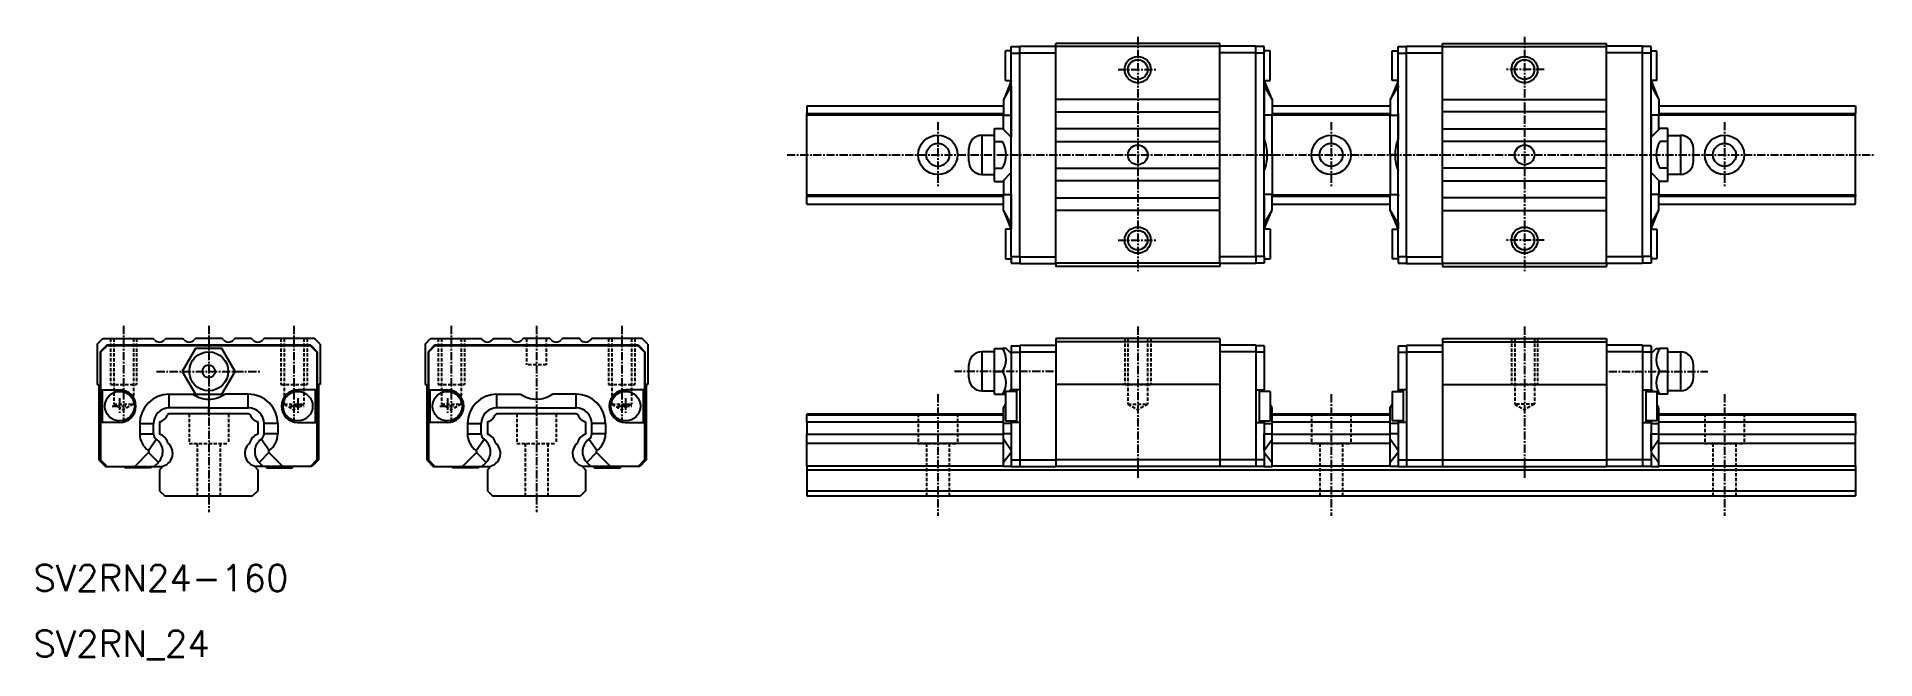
# Model space of a CAD drawing. Extents: x 11 to 291, y 10 to 104.
import ezdxf

# ---------------------------------------------------------------- set-up
doc = ezdxf.new("R2010")
doc.units = 0
doc.linetypes.add('CENTER', pattern=[2, 1.25, -0.25, 0.25, -0.25])
doc.linetypes.add('DASHED', pattern=[0.75, 0.5, -0.25])
doc.layers.get('0').update_dxf_attribs({"linetype": 'CONTINUOUS'})
doc.layers.add('CENTER', color=1, linetype='CENTER')
doc.styles.get("Standard").update_dxf_attribs({"font": 'txt.shx', "bigfont": 'bigfont.shx'})

msp = doc.modelspace()

# ---------------------------------------------------------------- linework, layer by layer
at = {"color": 7, "linetype": 'CONTINUOUS'}
for p, q in [((159.18, 102.35), (158.28, 102.35)), ((158.28, 97.85), (158.28, 102.35)), ((159.18, 103), (160.48, 103)), ((159.18, 102), (159.18, 103)), ((159.18, 71), (159.18, 102)), ((159.18, 102), (160.48, 102)), ((160.48, 103.05), (165.98, 103.05)), ((160.48, 102.05), (160.48, 103.05)), ((160.48, 97.15), (160.48, 102.05)), ((160.48, 102.05), (165.98, 102.05)), ((190.98, 103.5), (165.98, 103.5)), ((165.98, 103), (165.98, 103.5)), ((165.98, 70), (165.98, 103)), ((190.98, 103), (165.98, 103)), ((190.98, 103), (190.98, 103.5)), ((196.48, 103.05), (190.98, 103.05)), ((190.98, 70), (190.98, 103)), ((196.48, 102.05), (190.98, 102.05)), ((196.48, 102.05), (196.48, 103.05)), ((197.78, 103), (196.48, 103)), ((196.48, 70.95), (196.48, 102.05)), ((197.78, 102), (196.48, 102)), ((197.78, 102), (197.78, 103)), ((198.68, 102.35), (197.78, 102.35)), ((197.78, 71), (197.78, 102)), ((198.68, 97.85), (198.68, 102.35)), ((217.28, 97.85), (217.28, 102.35)), ((217.28, 102.35), (218.18, 102.35)), ((218.18, 103), (219.48, 103)), ((218.18, 102), (218.18, 103)), ((218.18, 71), (218.18, 102)), ((218.18, 102), (219.48, 102)), ((219.48, 103.05), (224.98, 103.05)), ((219.48, 102.05), (219.48, 103.05)), ((219.48, 70.95), (219.48, 102.05)), ((219.48, 102.05), (224.98, 102.05)), ((224.98, 103.5), (249.98, 103.5)), ((224.98, 103), (224.98, 103.5)), ((224.98, 70), (224.98, 103)), ((224.98, 103), (249.98, 103)), ((249.98, 103), (249.98, 103.5)), ((255.48, 103.05), (249.98, 103.05)), ((249.98, 70), (249.98, 103)), ((255.48, 102.05), (249.98, 102.05)), ((255.48, 102.05), (255.48, 103.05)), ((256.78, 103), (255.48, 103)), ((255.48, 97.15), (255.48, 102.05)), ((256.78, 102), (255.48, 102)), ((256.78, 102), (256.78, 103)), ((256.78, 102.35), (257.68, 102.35)), ((256.78, 71), (256.78, 102)), ((257.68, 97.85), (257.68, 102.35)), ((159.18, 97.03), (157.98, 94.93)), ((159.18, 97.03), (157.98, 94.93)), ((159.18, 97.79), (158.14, 95.21)), ((159.18, 97.79), (158.14, 95.21)), ((158.28, 97.85), (159.18, 97.85)), ((159.18, 97.79), (159.18, 97.79)), ((159.18, 97.03), (159.18, 97.79)), ((159.18, 97.03), (159.18, 97.79)), ((159.18, 97.79), (159.18, 97.79)), ((159.18, 97.03), (159.18, 97.03)), ((159.18, 97.03), (159.18, 97.03)), ((160.48, 95.97), (160.48, 97.15)), ((160.48, 95.97), (160.48, 97.15)), ((160.48, 70.95), (160.48, 95.97)), ((197.78, 97.85), (198.68, 97.85)), ((197.78, 97.79), (198.82, 95.21)), ((197.78, 97.03), (197.78, 97.79)), ((197.78, 97.79), (197.78, 97.79)), ((197.78, 97.03), (198.98, 94.93)), ((197.78, 97.03), (197.78, 97.03)), ((218.18, 97.03), (216.98, 94.93)), ((218.18, 97.79), (217.14, 95.21)), ((218.18, 97.85), (217.28, 97.85)), ((218.18, 97.79), (218.18, 97.79)), ((218.18, 97.03), (218.18, 97.79)), ((218.18, 97.03), (218.18, 97.03)), ((255.48, 95.97), (255.48, 97.15)), ((255.48, 95.97), (255.48, 97.15)), ((255.48, 70.95), (255.48, 95.97)), ((257.68, 97.85), (256.78, 97.85)), ((256.78, 97.79), (257.82, 95.21)), ((256.78, 97.79), (257.82, 95.21)), ((256.78, 97.79), (256.78, 97.79)), ((256.78, 97.03), (256.78, 97.79)), ((256.78, 97.03), (256.78, 97.79)), ((256.78, 97.79), (256.78, 97.79)), ((256.78, 97.03), (257.98, 94.93)), ((256.78, 97.03), (257.98, 94.93)), ((256.78, 97.03), (256.78, 97.03)), ((256.78, 97.03), (256.78, 97.03)), ((127.98, 94), (157.98, 94)), ((127.98, 94), (127.98, 92.82)), ((127.98, 92.82), (157.98, 92.82)), ((127.98, 92.6), (127.98, 92.82)), ((127.98, 92.6), (157.98, 92.6)), ((127.98, 80.4), (127.98, 92.6)), ((157.98, 94.93), (157.98, 92.53)), ((157.98, 94.93), (157.98, 92.53)), ((190.98, 94.96), (165.98, 94.96)), ((165.98, 93.04), (190.98, 93.04)), ((198.98, 94.93), (198.98, 92.53)), ((198.98, 94), (216.98, 94)), ((198.98, 92.82), (216.98, 92.82)), ((198.98, 92.6), (216.98, 92.6)), ((216.98, 94.93), (216.98, 92.53)), ((224.98, 94.96), (249.98, 94.96)), ((249.98, 93.04), (224.98, 93.04)), ((257.98, 94.93), (257.98, 92.53)), ((257.98, 94.93), (257.98, 92.53)), ((257.98, 94), (287.98, 94)), ((257.98, 92.82), (287.98, 92.82)), ((257.98, 92.6), (287.98, 92.6)), ((287.98, 94), (287.98, 92.82)), ((287.98, 92.6), (287.98, 92.82)), ((287.98, 80.4), (287.98, 92.6)), ((156.63, 90.54), (157.84, 90.54)), ((156.63, 88.52), (156.63, 90.54)), ((159.18, 89.2), (157.84, 90.54)), ((157.98, 90.4), (157.98, 92.53)), ((157.98, 92.53), (159.18, 92.53)), ((157.98, 90.4), (157.98, 92.53)), ((157.98, 92.53), (159.18, 92.53)), ((159.18, 92.53), (159.18, 92.53)), ((159.18, 92.53), (159.18, 92.53)), ((190.98, 90.46), (165.98, 90.46)), ((198.98, 92.53), (197.78, 92.53)), ((197.78, 92.53), (197.78, 92.53)), ((198.98, 86.5), (198.98, 92.53)), ((216.98, 86.5), (216.98, 92.53)), ((216.98, 92.53), (218.18, 92.53)), ((218.18, 92.53), (218.18, 92.53)), ((224.98, 90.46), (249.98, 90.46)), ((256.78, 92.53), (256.78, 92.53)), ((257.98, 92.53), (256.78, 92.53)), ((257.98, 92.53), (256.78, 92.53)), ((256.78, 92.53), (256.78, 92.53)), ((256.78, 89.2), (258.12, 90.54)), ((257.98, 90.4), (257.98, 92.53)), ((257.98, 90.4), (257.98, 92.53)), ((259.33, 90.54), (258.12, 90.54)), ((259.33, 88.52), (259.33, 90.54)), ((152.7, 85.53), (152.7, 87.47)), ((154.7, 89.47), (154.7, 83.53)), ((156.63, 89.47), (154.7, 89.47)), ((156.63, 84.48), (156.63, 88.52)), ((156.63, 88.52), (157.84, 88.52)), ((165.98, 88.54), (190.98, 88.54)), ((197.78, 88.95), (197.78, 88.95)), ((218.18, 88.95), (218.18, 88.95)), ((249.98, 88.54), (224.98, 88.54)), ((259.33, 88.52), (258.12, 88.52)), ((259.33, 89.47), (261.26, 89.47)), ((259.33, 84.48), (259.33, 88.52)), ((261.26, 89.47), (261.26, 83.53)), ((263.26, 85.53), (263.26, 87.47)), ((156.63, 82.46), (156.63, 84.48)), ((156.63, 84.48), (157.84, 84.48)), ((165.98, 84.46), (190.98, 84.46)), ((198.23, 86.5), (198.98, 86.5)), ((198.98, 86.5), (198.98, 80.47)), ((216.98, 86.5), (216.98, 80.47)), ((217.73, 86.5), (216.98, 86.5)), ((249.98, 84.46), (224.98, 84.46)), ((259.33, 84.48), (258.12, 84.48)), ((259.33, 82.46), (259.33, 84.48)), ((154.7, 83.53), (156.63, 83.53)), ((156.63, 82.46), (157.84, 82.46)), ((157.84, 82.46), (159.18, 83.8)), ((157.98, 82.6), (157.98, 80.47)), ((190.98, 82.54), (165.98, 82.54)), ((197.78, 84.05), (197.78, 84.05)), ((218.18, 84.05), (218.18, 84.05)), ((224.98, 82.54), (249.98, 82.54)), ((258.12, 82.46), (256.78, 83.8)), ((257.98, 82.6), (257.98, 80.47)), ((259.33, 82.46), (258.12, 82.46)), ((261.26, 83.53), (259.33, 83.53)), ((127.98, 80.4), (157.98, 80.4)), ((127.98, 80.4), (127.98, 80.18)), ((127.98, 80.18), (157.98, 80.18)), ((127.98, 79), (127.98, 80.18)), ((127.98, 79), (157.98, 79)), ((157.98, 80.47), (159.18, 80.47)), ((157.98, 78.07), (157.98, 80.47)), ((159.18, 80.47), (159.18, 80.47)), ((165.98, 79.96), (190.98, 79.96)), ((198.98, 80.47), (197.78, 80.47)), ((197.78, 80.47), (197.78, 80.47)), ((198.98, 78.07), (198.98, 80.47)), ((198.98, 80.4), (216.98, 80.4)), ((198.98, 80.18), (216.98, 80.18)), ((198.98, 79), (216.98, 79)), ((216.98, 78.07), (216.98, 80.47)), ((216.98, 80.47), (218.18, 80.47)), ((218.18, 80.47), (218.18, 80.47)), ((249.98, 79.96), (224.98, 79.96)), ((256.78, 80.47), (256.78, 80.47)), ((257.98, 80.47), (256.78, 80.47)), ((257.98, 78.07), (257.98, 80.47)), ((257.98, 80.4), (287.98, 80.4)), ((257.98, 80.18), (287.98, 80.18)), ((257.98, 79), (287.98, 79)), ((287.98, 80.4), (287.98, 80.18)), ((287.98, 79), (287.98, 80.18)), ((159.18, 75.97), (157.98, 78.07)), ((159.18, 75.21), (158.14, 77.79)), ((159.18, 75.97), (159.18, 75.21)), ((159.18, 75.97), (159.18, 75.97)), ((190.98, 78.04), (165.98, 78.04)), ((197.78, 75.97), (198.98, 78.07)), ((197.78, 75.21), (198.82, 77.79)), ((197.78, 75.97), (197.78, 75.21)), ((197.78, 75.97), (197.78, 75.97)), ((218.18, 75.97), (216.98, 78.07)), ((218.18, 75.21), (217.14, 77.79)), ((218.18, 75.97), (218.18, 75.97)), ((218.18, 75.97), (218.18, 75.21)), ((224.98, 78.04), (249.98, 78.04)), ((256.78, 75.97), (257.98, 78.07)), ((256.78, 75.21), (257.82, 77.79)), ((256.78, 75.97), (256.78, 75.97)), ((256.78, 75.97), (256.78, 75.21)), ((158.28, 75.15), (158.28, 70.65)), ((159.18, 75.15), (158.28, 75.15)), ((159.18, 75.21), (159.18, 75.21)), ((197.78, 75.21), (197.78, 75.21)), ((198.68, 75.15), (197.78, 75.15)), ((198.68, 75.15), (198.68, 70.65)), ((217.28, 75.15), (217.28, 70.65)), ((217.28, 75.15), (218.18, 75.15)), ((218.18, 75.21), (218.18, 75.21)), ((256.78, 75.21), (256.78, 75.21)), ((256.78, 75.15), (257.68, 75.15)), ((257.68, 75.15), (257.68, 70.65)), ((158.28, 70.65), (159.18, 70.65)), ((159.18, 71), (160.48, 71)), ((159.18, 71), (159.18, 70)), ((160.48, 70.95), (160.48, 69.95)), ((160.48, 70.95), (165.98, 70.95)), ((196.48, 70.95), (190.98, 70.95)), ((197.78, 71), (196.48, 71)), ((196.48, 70.95), (196.48, 69.95)), ((197.78, 71), (197.78, 70)), ((197.78, 70.65), (198.68, 70.65)), ((218.18, 70.65), (217.28, 70.65)), ((218.18, 71), (219.48, 71)), ((218.18, 71), (218.18, 70)), ((219.48, 70.95), (224.98, 70.95)), ((219.48, 70.95), (219.48, 69.95)), ((255.48, 70.95), (249.98, 70.95)), ((256.78, 71), (255.48, 71)), ((255.48, 70.95), (255.48, 69.95)), ((256.78, 71), (256.78, 70)), ((257.68, 70.65), (256.78, 70.65)), ((159.18, 70), (160.48, 70)), ((160.48, 69.95), (165.98, 69.95)), ((190.98, 70), (165.98, 70)), ((165.98, 70), (165.98, 69.5)), ((190.98, 69.5), (165.98, 69.5)), ((190.98, 70), (190.98, 69.5)), ((196.48, 69.95), (190.98, 69.95)), ((197.78, 70), (196.48, 70)), ((218.18, 70), (219.48, 70)), ((219.48, 69.95), (224.98, 69.95)), ((224.98, 70), (249.98, 70)), ((224.98, 70), (224.98, 69.5)), ((224.98, 69.5), (249.98, 69.5)), ((249.98, 70), (249.98, 69.5)), ((255.48, 69.95), (249.98, 69.95)), ((256.78, 70), (255.48, 70)), ((19.75, 57.65), (20.6, 58.5)), ((19.75, 57.65), (19.75, 51.5)), ((21.2, 57.5), (20.2, 56.5)), ((20.2, 56.5), (20.2, 46.45)), ((21.25, 57.4), (20.25, 56.4)), ((20.25, 56.4), (20.25, 50.7)), ((20.6, 58.5), (28.29, 58.5)), ((26.1, 57.5), (21.2, 57.5)), ((52.25, 57.4), (21.25, 57.4)), ((26.1, 57.5), (26.04, 57.4)), ((27.28, 57.5), (26.1, 57.5)), ((27.28, 57.5), (26.1, 57.5)), ((27.22, 57.4), (27.28, 57.5)), ((52.3, 57.5), (27.28, 57.5)), ((30.21, 58.5), (32.79, 58.5)), ((34.73, 57), (32.71, 53.5)), ((38.79, 58.5), (34.71, 58.5)), ((38.77, 57), (34.73, 57)), ((40.79, 53.5), (38.77, 57)), ((43.29, 58.5), (40.71, 58.5)), ((52.89, 58.5), (45.21, 58.5)), ((52.25, 57.4), (53.25, 56.4)), ((52.3, 57.5), (53.3, 56.5)), ((53.75, 57.64), (52.89, 58.5)), ((53.25, 56.4), (53.25, 50.7)), ((53.3, 56.5), (53.3, 40)), ((53.75, 57.64), (53.75, 51.5)), ((69.75, 57.65), (70.6, 58.5)), ((69.75, 57.65), (69.75, 51.5)), ((71.2, 57.5), (70.2, 56.5)), ((70.2, 56.5), (70.2, 46.45)), ((71.25, 57.4), (70.25, 56.4)), ((70.25, 56.4), (70.25, 50.7)), ((70.6, 58.5), (78.29, 58.5)), ((76.1, 57.5), (71.2, 57.5)), ((102.25, 57.4), (71.25, 57.4)), ((76.1, 57.5), (76.04, 57.4)), ((77.28, 57.5), (76.1, 57.5)), ((77.28, 57.5), (76.1, 57.5)), ((77.22, 57.4), (77.28, 57.5)), ((102.3, 57.5), (77.28, 57.5)), ((80.21, 58.5), (82.79, 58.5)), ((88.79, 58.5), (84.71, 58.5)), ((93.29, 58.5), (90.71, 58.5)), ((102.89, 58.5), (95.21, 58.5)), ((102.25, 57.4), (103.25, 56.4)), ((102.3, 57.5), (103.3, 56.5)), ((103.75, 57.64), (102.89, 58.5)), ((103.25, 56.4), (103.25, 50.7)), ((103.3, 56.5), (103.3, 40)), ((103.75, 57.64), (103.75, 51.5)), ((156.63, 56.47), (154.7, 56.47)), ((154.7, 56.47), (154.7, 53.5)), ((156.63, 57), (157.84, 57)), ((156.63, 53.5), (156.63, 57)), ((158.38, 57), (157.84, 57)), ((159.18, 56.2), (158.38, 57)), ((159.18, 57.4), (160.48, 57.4)), ((159.18, 57.4), (159.18, 56.4)), ((159.18, 56.4), (160.48, 56.4)), ((159.18, 56.4), (159.18, 50.7)), ((160.48, 57.5), (165.98, 57.5)), ((160.48, 57.5), (160.48, 56.5)), ((160.48, 56.5), (160.48, 40)), ((160.48, 56.5), (165.98, 56.5)), ((190.98, 58.5), (165.98, 58.5)), ((165.98, 58.5), (165.98, 58)), ((190.98, 58), (165.98, 58)), ((165.98, 58), (165.98, 51.5)), ((190.98, 58.5), (190.98, 58)), ((190.98, 58), (190.98, 51.5)), ((196.48, 57.5), (190.98, 57.5)), ((196.48, 56.5), (190.98, 56.5)), ((196.48, 57.5), (196.48, 56.5)), ((197.78, 57.4), (196.48, 57.4)), ((196.48, 56.5), (196.48, 40)), ((197.78, 56.4), (196.48, 56.4)), ((197.78, 57.4), (197.78, 56.4)), ((197.78, 56.4), (197.78, 50.7)), ((218.18, 57.4), (219.48, 57.4)), ((218.18, 57.4), (218.18, 56.4)), ((218.18, 56.4), (218.18, 50.7)), ((218.18, 56.4), (219.48, 56.4)), ((219.48, 57.5), (224.98, 57.5)), ((219.48, 57.5), (219.48, 56.5)), ((219.48, 56.5), (219.48, 40)), ((219.48, 56.5), (224.98, 56.5)), ((224.98, 58.5), (249.98, 58.5)), ((224.98, 58.5), (224.98, 58)), ((224.98, 58), (249.98, 58)), ((224.98, 58), (224.98, 51.5)), ((249.98, 58.5), (249.98, 58)), ((249.98, 58), (249.98, 51.5)), ((255.48, 57.5), (249.98, 57.5)), ((255.48, 56.5), (249.98, 56.5)), ((255.48, 57.5), (255.48, 56.5)), ((256.78, 57.4), (255.48, 57.4)), ((255.48, 56.5), (255.48, 40)), ((256.78, 56.4), (255.48, 56.4)), ((256.78, 57.4), (256.78, 56.4)), ((256.78, 56.2), (257.58, 57)), ((256.78, 56.4), (256.78, 50.7)), ((257.58, 57), (258.12, 57)), ((259.33, 57), (258.12, 57)), ((259.33, 53.5), (259.33, 57)), ((259.33, 56.47), (261.26, 56.47)), ((261.26, 56.47), (261.26, 53.5)), ((32.71, 53.5), (34.73, 50)), ((38.77, 50), (40.79, 53.5)), ((152.7, 53.5), (152.7, 54.47)), ((152.7, 52.53), (152.7, 53.5)), ((154.7, 53.5), (154.7, 50.53)), ((156.63, 53.5), (157.84, 53.5)), ((156.63, 50), (156.63, 53.5)), ((259.33, 53.5), (258.12, 53.5)), ((259.33, 50), (259.33, 53.5)), ((261.26, 53.5), (261.26, 50.53)), ((263.26, 53.5), (263.26, 54.47)), ((263.26, 52.53), (263.26, 53.5)), ((19.75, 51.5), (20, 51.5)), ((20, 51.5), (20, 40)), ((20.25, 50.7), (23.15, 50.7)), ((20.5, 50.7), (20.5, 45.7)), ((53.25, 50.7), (50.35, 50.7)), ((53, 50.7), (53, 45.7)), ((53.5, 51.5), (53.5, 40)), ((53.75, 51.5), (53.5, 51.5)), ((69.75, 51.5), (70, 51.5)), ((70, 51.5), (70, 40)), ((70.25, 50.7), (73.15, 50.7)), ((70.5, 50.7), (70.5, 45.7)), ((103.25, 50.7), (100.35, 50.7)), ((103, 50.7), (103, 45.7)), ((103.5, 51.5), (103.5, 40)), ((103.75, 51.5), (103.5, 51.5)), ((154.7, 50.53), (156.63, 50.53)), ((158.83, 50.45), (159.18, 50.8)), ((160.48, 50.7), (159.18, 50.7)), ((159.18, 50.45), (159.18, 50.7)), ((159.98, 50.7), (159.98, 45.7)), ((165.98, 51.5), (165.98, 40)), ((190.98, 51.5), (165.98, 51.5)), ((190.98, 51.5), (190.98, 40)), ((196.48, 50.7), (197.78, 50.7)), ((196.98, 50.7), (196.98, 45.7)), ((197.78, 50.45), (197.78, 50.7)), ((219.48, 50.7), (218.18, 50.7)), ((218.18, 50.45), (218.18, 50.7)), ((218.98, 50.7), (218.98, 45.7)), ((224.98, 51.5), (249.98, 51.5)), ((224.98, 51.5), (224.98, 40)), ((249.98, 51.5), (249.98, 40)), ((255.48, 50.7), (256.78, 50.7)), ((255.98, 50.7), (255.98, 45.7)), ((257.13, 50.45), (256.78, 50.8)), ((256.78, 50.45), (256.78, 50.7)), ((261.26, 50.53), (259.33, 50.53)), ((30.72, 50.03), (34.3, 50.03)), ((30.72, 50.03), (34.3, 50.03)), ((30.72, 47.93), (30.72, 50.03)), ((30.72, 47.93), (30.72, 50.03)), ((36.75, 47.93), (30.72, 47.93)), ((36.75, 47.93), (30.72, 47.93)), ((34.3, 50.03), (34.71, 50.03)), ((34.73, 50), (38.77, 50)), ((36.75, 50), (36.75, 49.25)), ((36.75, 49.25), (36.75, 47.93)), ((36.75, 49.25), (36.75, 49.25)), ((36.75, 49.25), (36.75, 47.93)), ((36.75, 47.93), (42.78, 47.93)), ((36.75, 47), (36.75, 47.93)), ((42.78, 50.03), (39.2, 50.03)), ((42.78, 47.93), (42.78, 50.03)), ((80.72, 50.03), (84.3, 50.03)), ((80.72, 50.03), (84.3, 50.03)), ((80.72, 47.93), (80.72, 50.03)), ((80.72, 47.93), (80.72, 50.03)), ((86.75, 47.93), (80.72, 47.93)), ((86.75, 47.93), (80.72, 47.93)), ((86.75, 47.93), (92.78, 47.93)), ((92.78, 50.03), (89.2, 50.03)), ((92.78, 47.93), (92.78, 50.03)), ((156.63, 50), (157.84, 50)), ((157.84, 50), (158.28, 50)), ((157.98, 47.93), (158.28, 48.46)), ((157.98, 45.53), (157.98, 47.93)), ((158.28, 50.45), (158.28, 45.95)), ((159.98, 50.45), (158.28, 50.45)), ((198.68, 50.45), (196.98, 50.45)), ((198.68, 50.45), (198.68, 45.95)), ((198.98, 47.93), (198.68, 48.46)), ((198.98, 45.53), (198.98, 47.93)), ((216.98, 47.93), (217.28, 48.46)), ((216.98, 45.53), (216.98, 47.93)), ((217.28, 50.45), (217.28, 45.95)), ((217.28, 50.45), (218.98, 50.45)), ((255.98, 50.45), (257.68, 50.45)), ((257.68, 50.45), (257.68, 45.95)), ((258.12, 50), (257.68, 50)), ((257.98, 47.93), (257.68, 48.46)), ((257.98, 45.53), (257.98, 47.93)), ((259.33, 50), (258.12, 50)), ((20.2, 43.25), (20.2, 46.45)), ((20.2, 46.45), (20.2, 43.25)), ((20.25, 45.7), (20.25, 40)), ((23.15, 45.7), (20.25, 45.7)), ((26.22, 45.53), (28.32, 45.53)), ((26.22, 45.53), (28.32, 45.53)), ((26.22, 45.53), (26.22, 43.97)), ((26.22, 45.53), (26.22, 43.97)), ((28.32, 43.97), (28.32, 45.53)), ((28.32, 43.97), (28.32, 45.53)), ((29.25, 45.79), (29.25, 43.92)), ((30.65, 47), (30.43, 46.87)), ((42.85, 47), (30.65, 47)), ((42.85, 47), (43.07, 46.87)), ((44.25, 45.79), (44.25, 43.92)), ((47.28, 45.53), (45.18, 45.53)), ((45.18, 43.97), (45.18, 45.53)), ((47.28, 45.53), (47.28, 43.97)), ((50.35, 45.7), (53.25, 45.7)), ((53.25, 45.7), (53.25, 40)), ((70.2, 46.45), (70.2, 43.25)), ((70.2, 43.25), (70.2, 46.45)), ((70.25, 45.7), (70.25, 40)), ((73.15, 45.7), (70.25, 45.7)), ((76.22, 45.53), (76.22, 43.97)), ((76.22, 45.53), (76.22, 43.97)), ((76.22, 45.53), (78.32, 45.53)), ((76.22, 45.53), (78.32, 45.53)), ((78.32, 43.97), (78.32, 45.53)), ((78.32, 43.97), (78.32, 45.53)), ((79.25, 45.79), (79.25, 43.92)), ((80.65, 47), (80.43, 46.87)), ((92.85, 47), (80.65, 47)), ((92.85, 47), (93.07, 46.87)), ((94.25, 45.79), (94.25, 43.92)), ((97.28, 45.53), (95.18, 45.53)), ((95.18, 43.97), (95.18, 45.53)), ((97.28, 45.53), (97.28, 43.97)), ((100.35, 45.7), (103.25, 45.7)), ((103.25, 45.7), (103.25, 40)), ((127.98, 47), (157.98, 47)), ((127.98, 47), (127.98, 46.87)), ((127.98, 46.87), (157.98, 46.87)), ((127.98, 45.79), (127.98, 46.87)), ((127.98, 45.79), (157.98, 45.79)), ((127.98, 45.79), (127.98, 43.92)), ((157.98, 43.97), (157.98, 45.53)), ((159.18, 45.53), (157.98, 45.53)), ((158.28, 45.95), (159.98, 45.95)), ((159.18, 45.95), (159.18, 45.74)), ((159.18, 45.7), (159.18, 45.95)), ((159.18, 45.74), (159.18, 45.53)), ((160.48, 45.7), (159.18, 45.7)), ((159.18, 45.7), (159.18, 40)), ((159.18, 45.53), (159.18, 43.97)), ((159.18, 45.53), (159.18, 45.53)), ((196.48, 45.7), (197.78, 45.7)), ((196.98, 45.95), (198.68, 45.95)), ((197.78, 45.95), (197.78, 45.74)), ((197.78, 45.7), (197.78, 45.95)), ((197.78, 45.74), (197.78, 45.53)), ((197.78, 45.7), (197.78, 40)), ((197.78, 45.53), (198.98, 45.53)), ((197.78, 45.53), (197.78, 43.97)), ((197.78, 45.53), (197.78, 45.53)), ((198.98, 47), (216.98, 47)), ((198.98, 46.87), (216.98, 46.87)), ((198.98, 45.79), (216.98, 45.79)), ((198.98, 43.97), (198.98, 45.53)), ((216.98, 43.97), (216.98, 45.53)), ((218.18, 45.53), (216.98, 45.53)), ((218.98, 45.95), (217.28, 45.95)), ((218.18, 45.7), (218.18, 45.95)), ((218.18, 45.95), (218.18, 45.74)), ((218.18, 45.74), (218.18, 45.53)), ((219.48, 45.7), (218.18, 45.7)), ((218.18, 45.7), (218.18, 40)), ((218.18, 45.53), (218.18, 45.53)), ((218.18, 45.53), (218.18, 43.97)), ((255.48, 45.7), (256.78, 45.7)), ((257.68, 45.95), (255.98, 45.95)), ((256.78, 45.7), (256.78, 45.95)), ((256.78, 45.95), (256.78, 45.74)), ((256.78, 45.74), (256.78, 45.53)), ((256.78, 45.7), (256.78, 40)), ((256.78, 45.53), (257.98, 45.53)), ((256.78, 45.53), (256.78, 45.53)), ((256.78, 45.53), (256.78, 43.97)), ((257.98, 47), (287.98, 47)), ((257.98, 46.87), (287.98, 46.87)), ((257.98, 45.79), (287.98, 45.79)), ((257.98, 43.97), (257.98, 45.53)), ((287.98, 47), (287.98, 46.87)), ((287.98, 45.79), (287.98, 46.87)), ((287.98, 45.79), (287.98, 43.92)), ((20.25, 43.25), (20.2, 43.25)), ((20.2, 43.25), (20.2, 40)), ((26.22, 43.97), (28.32, 43.97)), ((26.22, 43.97), (28.32, 43.97)), ((27.55, 41.42), (28.75, 43.15)), ((27.55, 41.42), (28.75, 43.15)), ((45.95, 41.42), (44.75, 43.15)), ((47.28, 43.97), (45.18, 43.97)), ((70.2, 43.25), (70.2, 40)), ((70.25, 43.25), (70.2, 43.25)), ((76.22, 43.97), (78.32, 43.97)), ((76.22, 43.97), (78.32, 43.97)), ((77.55, 41.42), (78.75, 43.15)), ((77.55, 41.42), (78.75, 43.15)), ((95.95, 41.42), (94.75, 43.15)), ((97.28, 43.97), (95.18, 43.97)), ((127.98, 43.92), (157.98, 43.92)), ((127.98, 42.57), (127.98, 43.92)), ((127.98, 42.57), (157.98, 42.57)), ((127.98, 39.09), (127.98, 42.57)), ((159.18, 43.97), (157.98, 43.97)), ((157.98, 43.15), (157.98, 43.97)), ((157.98, 39.63), (157.98, 43.15)), ((159.18, 41.42), (157.98, 43.15)), ((159.18, 43.97), (159.18, 43.97)), ((197.78, 43.97), (197.78, 43.97)), ((197.78, 43.97), (198.98, 43.97)), ((197.78, 41.42), (198.98, 43.15)), ((198.98, 43.15), (198.98, 43.97)), ((198.98, 43.92), (216.98, 43.92)), ((198.98, 39.63), (198.98, 43.15)), ((198.98, 42.57), (216.98, 42.57)), ((216.98, 43.15), (216.98, 43.97)), ((218.18, 43.97), (216.98, 43.97)), ((218.18, 41.42), (216.98, 43.15)), ((216.98, 39.63), (216.98, 43.15)), ((218.18, 43.97), (218.18, 43.97)), ((256.78, 43.97), (257.98, 43.97)), ((256.78, 43.97), (256.78, 43.97)), ((256.78, 41.42), (257.98, 43.15)), ((257.98, 43.15), (257.98, 43.97)), ((257.98, 43.92), (287.98, 43.92)), ((257.98, 39.63), (257.98, 43.15)), ((257.98, 42.57), (287.98, 42.57)), ((287.98, 42.57), (287.98, 43.92)), ((287.98, 39.09), (287.98, 42.57)), ((20, 40), (21, 39)), ((20.2, 40), (21.2, 39)), ((20.25, 40), (21.25, 39)), ((27.58, 41.12), (25.46, 39)), ((27.58, 41.12), (25.46, 39)), ((27.58, 41.12), (29.07, 39.63)), ((27.58, 41.12), (29.07, 39.63)), ((28.43, 39), (29.07, 39.63)), ((28.43, 39), (29.07, 39.63)), ((45.92, 41.12), (44.43, 39.63)), ((45.07, 39), (44.43, 39.63)), ((45.92, 41.12), (48.04, 39)), ((53.25, 40), (52.25, 39)), ((53.3, 40), (52.3, 39)), ((53.5, 40), (52.5, 39)), ((70, 40), (71, 39)), ((70.2, 40), (71.2, 39)), ((70.25, 40), (71.25, 39)), ((77.58, 41.12), (75.46, 39)), ((77.58, 41.12), (75.46, 39)), ((77.58, 41.12), (79.07, 39.63)), ((77.58, 41.12), (79.07, 39.63)), ((78.43, 39), (79.07, 39.63)), ((78.43, 39), (79.07, 39.63)), ((95.92, 41.12), (94.43, 39.63)), ((95.07, 39), (94.43, 39.63)), ((95.92, 41.12), (98.04, 39)), ((103.25, 40), (102.25, 39)), ((103.3, 40), (102.3, 39)), ((103.5, 40), (102.5, 39)), ((159.18, 41.12), (157.98, 39.63)), ((157.98, 39), (157.98, 39.63)), ((159.18, 41.42), (159.18, 41.42)), ((159.18, 41.12), (159.18, 41.12)), ((159.18, 41.12), (159.18, 39)), ((159.18, 40), (160.48, 40)), ((159.18, 40), (159.18, 39)), ((160.48, 40), (160.48, 39)), ((160.48, 40), (165.98, 40)), ((190.98, 40), (165.98, 40)), ((165.98, 40), (165.98, 39)), ((196.48, 40), (190.98, 40)), ((190.98, 40), (190.98, 39)), ((197.78, 40), (196.48, 40)), ((196.48, 40), (196.48, 39)), ((197.78, 41.42), (197.78, 41.42)), ((197.78, 41.12), (197.78, 41.12)), ((197.78, 41.12), (198.98, 39.63)), ((197.78, 41.12), (197.78, 39)), ((197.78, 40), (197.78, 39)), ((198.98, 39), (198.98, 39.63)), ((218.18, 41.12), (216.98, 39.63)), ((216.98, 39), (216.98, 39.63)), ((218.18, 41.42), (218.18, 41.42)), ((218.18, 41.12), (218.18, 39)), ((218.18, 41.12), (218.18, 41.12)), ((218.18, 40), (218.18, 39)), ((218.18, 40), (219.48, 40)), ((219.48, 40), (219.48, 39)), ((219.48, 40), (224.98, 40)), ((224.98, 40), (224.98, 39)), ((224.98, 40), (249.98, 40)), ((249.98, 40), (249.98, 39)), ((255.48, 40), (249.98, 40)), ((255.48, 40), (255.48, 39)), ((256.78, 40), (255.48, 40)), ((256.78, 41.42), (256.78, 41.42)), ((256.78, 41.12), (256.78, 39)), ((256.78, 41.12), (257.98, 39.63)), ((256.78, 41.12), (256.78, 41.12)), ((256.78, 40), (256.78, 39)), ((257.98, 39), (257.98, 39.63)), ((21, 39), (21.2, 39)), ((21.2, 39), (21.25, 39)), ((21.25, 39), (25.46, 39)), ((23.95, 39), (23.95, 38.8)), ((27.95, 38.8), (23.95, 38.8)), ((25.46, 39), (28.43, 39)), ((25.46, 39), (28.43, 39)), ((27.95, 38.8), (27.95, 39)), ((28.43, 39), (29.75, 39)), ((28.43, 39), (29.75, 39)), ((29.84, 39.09), (29.25, 38.5)), ((29.25, 38.5), (29.25, 35.3)), ((43.66, 39.09), (44.25, 38.5)), ((45.07, 39), (43.75, 39)), ((44.25, 38.5), (44.25, 35.3)), ((48.04, 39), (45.07, 39)), ((45.55, 39), (45.55, 38.8)), ((45.55, 38.8), (49.55, 38.8)), ((52.25, 39), (48.04, 39)), ((49.55, 38.8), (49.55, 39)), ((52.3, 39), (52.25, 39)), ((52.5, 39), (52.3, 39)), ((71, 39), (71.2, 39)), ((71.2, 39), (71.25, 39)), ((71.25, 39), (75.46, 39)), ((73.95, 39), (73.95, 38.8)), ((77.95, 38.8), (73.95, 38.8)), ((75.46, 39), (78.43, 39)), ((75.46, 39), (78.43, 39)), ((77.95, 38.8), (77.95, 39)), ((78.43, 39), (79.75, 39)), ((78.43, 39), (79.75, 39)), ((79.84, 39.09), (79.25, 38.5)), ((79.25, 38.5), (79.25, 35.3)), ((93.66, 39.09), (94.25, 38.5)), ((95.07, 39), (93.75, 39)), ((94.25, 38.5), (94.25, 35.3)), ((98.04, 39), (95.07, 39)), ((95.55, 39), (95.55, 38.8)), ((95.55, 38.8), (99.55, 38.8)), ((102.25, 39), (98.04, 39)), ((99.55, 38.8), (99.55, 39)), ((102.3, 39), (102.25, 39)), ((102.5, 39), (102.3, 39)), ((127.98, 39.09), (157.98, 39.09)), ((127.98, 39.09), (127.98, 38.5)), ((127.98, 38.5), (287.98, 38.5)), ((127.98, 38.5), (127.98, 35.3)), ((159.18, 39), (157.98, 39)), ((159.18, 39), (160.48, 39)), ((159.18, 39), (159.18, 39)), ((160.48, 39), (165.98, 39)), ((190.98, 39), (165.98, 39)), ((196.48, 39), (190.98, 39)), ((197.78, 39), (196.48, 39)), ((197.78, 39), (197.78, 39)), ((197.78, 39), (198.98, 39)), ((198.98, 39.09), (216.98, 39.09)), ((218.18, 39), (216.98, 39)), ((218.18, 39), (219.48, 39)), ((218.18, 39), (218.18, 39)), ((219.48, 39), (224.98, 39)), ((224.98, 39), (249.98, 39)), ((255.48, 39), (249.98, 39)), ((256.78, 39), (255.48, 39)), ((256.78, 39), (257.98, 39)), ((256.78, 39), (256.78, 39)), ((257.98, 39.09), (287.98, 39.09)), ((287.98, 39.09), (287.98, 38.5)), ((287.98, 38.5), (287.98, 35.3)), ((29.25, 35.3), (30.05, 34.5)), ((30.05, 34.5), (43.45, 34.5)), ((44.25, 35.3), (43.45, 34.5)), ((79.25, 35.3), (80.05, 34.5)), ((80.05, 34.5), (93.45, 34.5)), ((94.25, 35.3), (93.45, 34.5)), ((127.98, 35.3), (287.98, 35.3)), ((127.98, 35.3), (127.98, 34.5)), ((127.98, 34.5), (287.98, 34.5)), ((287.98, 35.3), (287.98, 34.5))]:
    msp.add_line(p, q, dxfattribs=at)
at = {"color": 3, "linetype": 'DASHED'}
for p, q in [((21.75, 58.5), (21.75, 51.5)), ((22.25, 58.5), (22.25, 48.5)), ((25.25, 58.5), (25.25, 48.5)), ((25.75, 58.5), (25.75, 51.5)), ((47.75, 58.5), (47.75, 51.5)), ((48.25, 58.5), (48.25, 48.5)), ((51.25, 58.5), (51.25, 48.5)), ((51.75, 58.5), (51.75, 51.5)), ((71.75, 58.5), (71.75, 51.5)), ((72.25, 58.5), (72.25, 48.5)), ((75.25, 58.5), (75.25, 48.5)), ((75.75, 58.5), (75.75, 51.5)), ((85.25, 58.5), (85.25, 54.5)), ((88.25, 58.5), (88.25, 54.5)), ((97.75, 58.5), (97.75, 51.5)), ((98.25, 58.5), (98.25, 48.5)), ((101.25, 58.5), (101.25, 48.5)), ((101.75, 58.5), (101.75, 51.5)), ((176.48, 58.5), (176.48, 51.5)), ((176.98, 58.5), (176.98, 48.5)), ((179.98, 58.5), (179.98, 48.5)), ((180.48, 58.5), (180.48, 51.5)), ((235.48, 58.5), (235.48, 51.5)), ((235.98, 58.5), (235.98, 48.5)), ((238.98, 58.5), (238.98, 48.5)), ((239.48, 58.5), (239.48, 51.5)), ((88.25, 54.5), (85.25, 54.5)), ((21.75, 51.5), (25.75, 51.5)), ((47.75, 51.5), (51.75, 51.5)), ((71.75, 51.5), (75.75, 51.5)), ((97.75, 51.5), (101.75, 51.5)), ((176.48, 51.5), (180.48, 51.5)), ((239.48, 51.5), (235.48, 51.5)), ((22.25, 48.5), (25.25, 48.5)), ((22.25, 48.5), (23.75, 47.63)), ((25.25, 48.5), (23.75, 47.63)), ((48.25, 48.5), (51.25, 48.5)), ((48.25, 48.5), (49.75, 47.63)), ((51.25, 48.5), (49.75, 47.63)), ((72.25, 48.5), (73.75, 47.63)), ((72.25, 48.5), (75.25, 48.5)), ((75.25, 48.5), (73.75, 47.63)), ((98.25, 48.5), (99.75, 47.63)), ((98.25, 48.5), (101.25, 48.5)), ((101.25, 48.5), (99.75, 47.63)), ((176.98, 48.5), (179.98, 48.5)), ((176.98, 48.5), (178.48, 47.63)), ((179.98, 48.5), (178.48, 47.63)), ((235.98, 48.5), (237.48, 47.63)), ((238.98, 48.5), (235.98, 48.5)), ((238.98, 48.5), (237.48, 47.63)), ((33.75, 47), (33.75, 42.5)), ((39.75, 47), (39.75, 42.5)), ((83.75, 47), (83.75, 42.5)), ((89.75, 47), (89.75, 42.5)), ((144.98, 47), (144.98, 42.5)), ((150.98, 47), (150.98, 42.5)), ((204.98, 47), (204.98, 42.5)), ((210.98, 47), (210.98, 42.5)), ((264.98, 47), (264.98, 42.5)), ((270.98, 47), (270.98, 42.5)), ((33.75, 42.5), (39.75, 42.5)), ((35, 42.5), (35, 34.5)), ((38.5, 42.5), (38.5, 34.5)), ((83.75, 42.5), (89.75, 42.5)), ((85, 42.5), (85, 34.5)), ((88.5, 42.5), (88.5, 34.5)), ((144.98, 42.5), (150.98, 42.5)), ((146.23, 42.5), (146.23, 34.5)), ((149.73, 42.5), (149.73, 34.5)), ((204.98, 42.5), (210.98, 42.5)), ((206.23, 42.5), (206.23, 34.5)), ((209.73, 42.5), (209.73, 34.5)), ((264.98, 42.5), (270.98, 42.5)), ((266.23, 42.5), (266.23, 34.5)), ((269.73, 42.5), (269.73, 34.5))]:
    msp.add_line(p, q, dxfattribs=at)
at = {"color": 7, "linetype": 'CONTINUOUS'}
for points in [[(159.18, 92.53, 0), (159.18, 90, 0), (159.18, 89.2, 0)], [(159.18, 92.53, 0), (159.18, 90, 0), (159.18, 89.2, 0)], [(197.78, 92.53, 0), (197.78, 90, 0), (197.78, 88.95, 0)], [(218.18, 92.53, 0), (218.18, 90, 0), (218.18, 88.95, 0)], [(256.78, 92.53, 0), (256.78, 90, 0), (256.78, 89.2, 0)], [(256.78, 92.53, 0), (256.78, 90, 0), (256.78, 89.2, 0)], [(159.18, 80.47, 0), (159.18, 83, 0), (159.18, 83.8, 0)], [(197.78, 80.47, 0), (197.78, 83, 0), (197.78, 84.05, 0)], [(218.18, 80.47, 0), (218.18, 83, 0), (218.18, 84.05, 0)], [(256.78, 80.47, 0), (256.78, 83, 0), (256.78, 83.8, 0)]]:
    msp.add_polyline3d(points, dxfattribs=at)
at = {"color": 3, "linetype": 'CONTINUOUS'}
for centre in [(178.48, 99.5), (237.48, 99.5), (178.48, 73.5), (237.48, 73.5)]:
    msp.add_circle(centre, 2, dxfattribs=at)
at = {"color": 7, "linetype": 'CONTINUOUS'}
for centre, radius in [((178.48, 99.5), 1.5), ((237.48, 99.5), 1.5), ((147.98, 86.5), 3), ((147.98, 86.5), 1.75), ((178.48, 86.5), 1.5), ((207.98, 86.5), 3), ((207.98, 86.5), 1.75), ((237.48, 86.5), 1.5), ((267.98, 86.5), 3), ((267.98, 86.5), 1.75), ((178.48, 73.5), 1.5), ((237.48, 73.5), 1.5), ((36.75, 53.5), 2.97), ((36.75, 53.5), 0.97), ((23.15, 48.2), 2.25), ((50.35, 48.2), 2.25), ((73.15, 48.2), 2.25), ((100.35, 48.2), 2.25)]:
    msp.add_circle(centre, radius, dxfattribs=at)
for centre, radius, start, end in [((309.43, 94.78), 150.27, 179.1421, 180.8579), ((309.43, 94.78), 150.27, 179.1421, 180.8579), ((47.53, 94.78), 150.27, 359.1421, 0.8579), ((368.43, 94.78), 150.27, 179.1421, 180.8579), ((106.53, 94.78), 150.27, 359.1421, 0.8579), ((106.53, 94.78), 150.27, 359.1421, 0.8579), ((154.7, 87.47), 2, 90, 180), ((154.34, 86.5), 4.04, 330.0046, 29.9954), ((191.59, 86.56), 6.63, 359.4557, 21.129), ((224.37, 86.56), 6.63, 158.871, 180.5443), ((261.62, 86.5), 4.04, 150.0046, 209.9954), ((261.26, 87.47), 2, 0, 90), ((154.7, 85.53), 2, 180, 270), ((191.59, 86.44), 6.63, 338.871, 0.5443), ((224.37, 86.44), 6.63, 179.4557, 201.129), ((261.26, 85.53), 2, 270, 0), ((309.43, 78.22), 150.27, 179.1421, 180.8579), ((47.53, 78.22), 150.27, 359.1421, 0.8579), ((368.43, 78.22), 150.27, 179.1421, 180.8579), ((106.53, 78.22), 150.27, 359.1421, 0.8579), ((27.33, 57.35), 1.5, 39.7918, 50.0555), ((29.25, 58.95), 1, 219.7918, 320.2082), ((31.17, 57.35), 1.5, 129.9445, 140.2082), ((31.83, 57.35), 1.5, 39.7918, 50.0555), ((33.75, 58.95), 1, 219.7918, 320.2082), ((35.67, 57.35), 1.5, 129.9445, 140.2082), ((37.83, 57.35), 1.5, 39.7918, 50.0555), ((39.75, 58.95), 1, 219.7918, 320.2082), ((41.67, 57.35), 1.5, 129.9445, 140.2082), ((42.33, 57.35), 1.5, 39.7918, 50.0555), ((44.25, 58.95), 1, 219.7918, 320.2082), ((46.17, 57.35), 1.5, 129.9445, 140.2082), ((77.33, 57.35), 1.5, 39.7918, 50.0555), ((79.25, 58.95), 1, 219.7918, 320.2082), ((81.17, 57.35), 1.5, 129.9445, 140.2082), ((81.83, 57.35), 1.5, 39.7918, 50.0555), ((83.75, 58.95), 1, 219.7918, 320.2082), ((85.67, 57.35), 1.5, 129.9445, 140.2082), ((87.83, 57.35), 1.5, 39.7918, 50.0555), ((89.75, 58.95), 1, 219.7918, 320.2082), ((91.67, 57.35), 1.5, 129.9445, 140.2082), ((92.33, 57.35), 1.5, 39.7918, 50.0555), ((94.25, 58.95), 1, 219.7918, 320.2082), ((96.17, 57.35), 1.5, 129.9445, 140.2082), ((154.7, 54.47), 2, 90, 180), ((155.28, 55.25), 3.1, 325.6466, 34.3534), ((260.68, 55.25), 3.1, 145.6466, 214.3534), ((261.26, 54.47), 2, 0, 90), ((155.28, 51.75), 3.1, 325.6466, 34.3534), ((260.68, 51.75), 3.1, 145.6466, 214.3534), ((23.15, 48.2), 2.5, 270, 90), ((50.35, 48.2), 2.5, 90, 270), ((73.15, 48.2), 2.5, 270, 90), ((100.35, 48.2), 2.5, 90, 270), ((154.7, 52.53), 2, 180, 270), ((261.26, 52.53), 2, 270, 0), ((30.72, 45.53), 4.5, 90.0008, 179.9992), ((30.72, 45.53), 4.5, 90.0008, 179.9992), ((30.72, 45.53), 2.4, 90, 180), ((30.72, 45.53), 2.4, 90, 180), ((36.75, 53.5), 4.25, 234.733, 270), ((36.75, 53.5), 4.25, 270, 305.267), ((42.78, 45.53), 4.5, 0.0008, 89.9992), ((42.78, 45.53), 2.4, 0, 90), ((80.72, 45.53), 4.5, 90.0008, 179.9992), ((80.72, 45.53), 4.5, 90.0008, 179.9992), ((80.72, 45.53), 2.4, 90, 180), ((80.72, 45.53), 2.4, 90, 180), ((86.75, 53.5), 4.25, 234.733, 270), ((86.75, 53.5), 4.25, 270, 305.267), ((92.78, 45.53), 4.5, 0.0008, 89.9992), ((92.78, 45.53), 2.4, 0, 90), ((28.82, 47.43), 1.7, 284.651, 340.7738), ((44.68, 47.43), 1.7, 199.2262, 255.349), ((78.82, 47.43), 1.7, 284.651, 340.7738), ((94.68, 47.43), 1.7, 199.2262, 255.349), ((29.32, 43.97), 3.1, 180.0008, 235.256), ((29.32, 43.97), 3.1, 180.0008, 235.256), ((29.32, 43.97), 1, 180, 235.2568), ((29.32, 43.97), 1, 180, 235.2568), ((27.44, 41.26), 2.3, 315, 55.2568), ((27.44, 41.26), 2.3, 315, 55.2568), ((28.82, 42.27), 1.7, 9.988, 75.349), ((29.25, 41), 2, 287.1144, 51.5284), ((44.25, 41), 2, 128.4716, 252.8856), ((44.68, 42.27), 1.7, 104.651, 170.012), ((46.06, 41.26), 2.3, 124.7432, 225), ((44.18, 43.97), 1, 304.7432, 0), ((44.18, 43.97), 3.1, 304.744, 359.9992), ((79.32, 43.97), 3.1, 180.0008, 235.256), ((79.32, 43.97), 3.1, 180.0008, 235.256), ((79.32, 43.97), 1, 180, 235.2568), ((79.32, 43.97), 1, 180, 235.2568), ((77.44, 41.26), 2.3, 315, 55.2568), ((77.44, 41.26), 2.3, 315, 55.2568), ((78.82, 42.27), 1.7, 9.988, 75.349), ((79.25, 41), 2, 287.1144, 51.5284), ((94.25, 41), 2, 128.4716, 252.8856), ((94.68, 42.27), 1.7, 104.651, 170.012), ((96.06, 41.26), 2.3, 124.7432, 225), ((94.18, 43.97), 1, 304.7432, 0), ((94.18, 43.97), 3.1, 304.744, 359.9992), ((296.22, 42.7), 137.04, 179.4675, 180.5325), ((60.74, 42.7), 137.04, 359.4675, 0.5325), ((355.22, 42.7), 137.04, 179.4675, 180.5325), ((119.74, 42.7), 137.04, 359.4675, 0.5325), ((27.44, 41.26), 0.2, 314.9999, 55.2571), ((46.06, 41.26), 0.2, 124.7429, 225.0001), ((77.44, 41.26), 0.2, 314.9999, 55.2571), ((96.06, 41.26), 0.2, 124.7429, 225.0001)]:
    msp.add_arc(centre, radius, start, end, dxfattribs=at)
at = {"layer": 'CENTER', "color": 1, "linetype": 'CENTER'}
for p, q in [((178.48, 104.5), (178.48, 68.5)), ((237.48, 104.5), (237.48, 68.5)), ((175.48, 99.5), (181.48, 99.5)), ((240.48, 99.5), (234.48, 99.5)), ((147.98, 91.5), (147.98, 81.5)), ((207.98, 91.5), (207.98, 81.5)), ((267.98, 91.5), (267.98, 81.5)), ((124.98, 86.5), (290.98, 86.5)), ((175.48, 73.5), (181.48, 73.5)), ((240.48, 73.5), (234.48, 73.5)), ((23.75, 60.44), (23.75, 45.63)), ((36.75, 60.44), (36.75, 32.01)), ((49.75, 60.44), (49.75, 45.63)), ((73.75, 60.44), (73.75, 45.63)), ((86.75, 60.44), (86.75, 32.01)), ((99.75, 60.44), (99.75, 45.63)), ((178.48, 60.34), (178.48, 37.29)), ((237.48, 60.34), (237.48, 37.29)), ((28.78, 53.5), (44.72, 53.5)), ((165.63, 53.5), (150.51, 53.5)), ((250.33, 53.5), (265.45, 53.5)), ((22, 48.2), (24.1, 48.2)), ((23.15, 49.4), (23.15, 47.2)), ((49.2, 48.2), (51.3, 48.2)), ((50.35, 49.4), (50.35, 47.2)), ((72, 48.2), (74.1, 48.2)), ((73.15, 49.4), (73.15, 47.2)), ((99.2, 48.2), (101.3, 48.2)), ((100.35, 49.4), (100.35, 47.2)), ((147.98, 50), (147.98, 31.5)), ((207.98, 50), (207.98, 31.5)), ((267.98, 50), (267.98, 31.5))]:
    msp.add_line(p, q, dxfattribs=at)

# ---------------------------------------------------------------- texts
at = {"color": 7, "linetype": 'CONTINUOUS'}
for s, p in [('SV2RN24-160', (10, 20)), ('SV2RN_24', (10, 10))]:
    msp.add_text(s, height=4, dxfattribs=at).set_placement(p)

doc.saveas('drawing.dxf')
